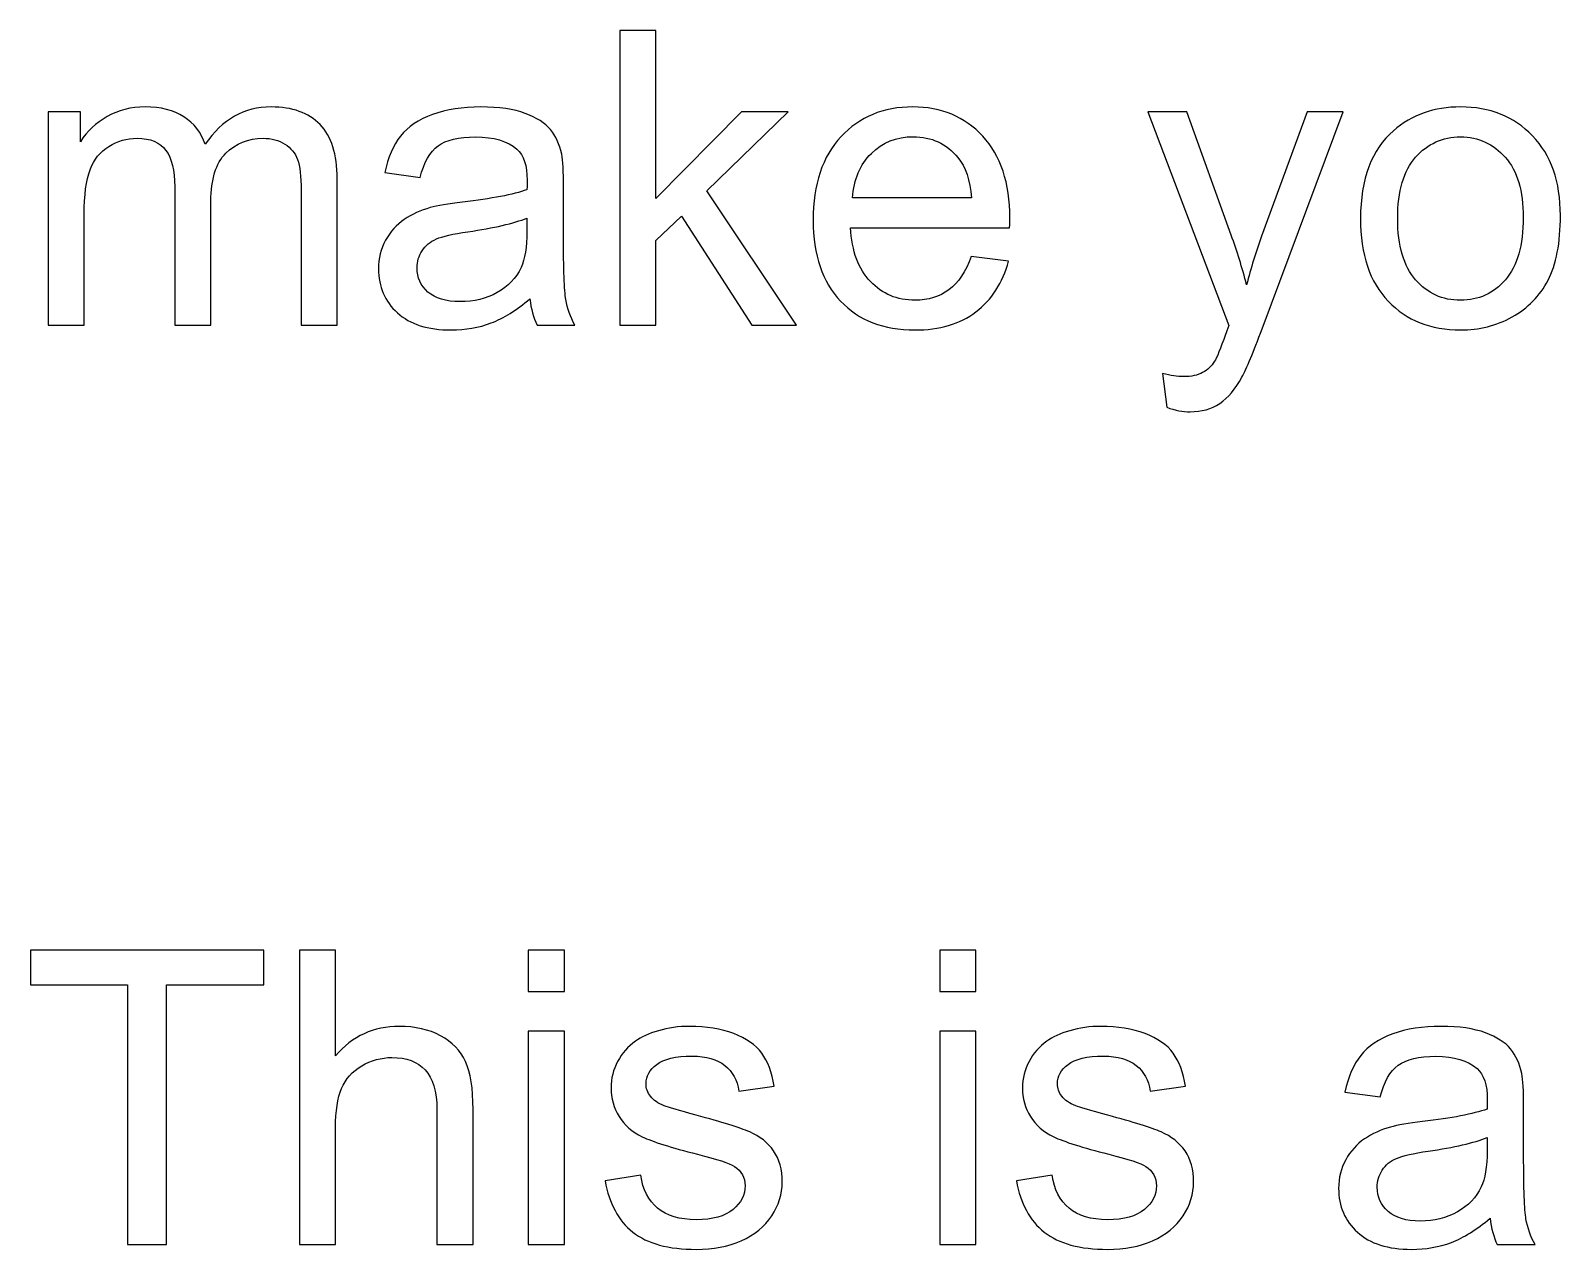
# Model space of a CAD drawing. Header units: centimetres. Extents: x -24.8 to 34.2, y -10 to 25.5.
# Drawn here: x -4.407 to -1.258, y 3.09 to 5.597 of the extents above; entities that cross this region are included whole.
import ezdxf

# ---------------------------------------------------------------- set-up
doc = ezdxf.new("R2010")
doc.units = ezdxf.units.CM
doc.header["$MEASUREMENT"] = 0
doc.layers.add('Layer 1', color=7, linetype='Continuous')

msp = doc.modelspace()

# ---------------------------------------------------------------- linework, layer by layer
at = {"layer": 'Layer 1', "color": 250}
for points, knots in [([(-3.19425, 4.99119), (-3.19425, 4.99119), (-3.19425, 5.59726), (-3.19425, 5.59726), (-3.19425, 5.59726), (-3.19425, 5.59726), (-3.11974, 5.59726), (-3.11974, 5.59726), (-3.11974, 5.59726), (-3.11974, 5.59726), (-3.11974, 5.25168), (-3.11974, 5.25168), (-3.11974, 5.25168), (-3.11974, 5.25168), (-2.94364, 5.43018), (-2.94364, 5.43018), (-2.94364, 5.43018), (-2.94364, 5.43018), (-2.8474, 5.43018), (-2.8474, 5.43018), (-2.8474, 5.43018), (-2.8474, 5.43018), (-3.01518, 5.26734), (-3.01518, 5.26734), (-3.01518, 5.26734), (-3.01518, 5.26734), (-2.83033, 4.99119), (-2.83033, 4.99119), (-2.83033, 4.99119), (-2.83033, 4.99119), (-2.92219, 4.99119), (-2.92219, 4.99119), (-2.92219, 4.99119), (-2.92219, 4.99119), (-3.06725, 5.2157), (-3.06725, 5.2157), (-3.06725, 5.2157), (-3.06725, 5.2157), (-3.11974, 5.16518), (-3.11974, 5.16518), (-3.11974, 5.16518), (-3.11974, 5.16518), (-3.11974, 4.99119), (-3.11974, 4.99119), (-3.11974, 4.99119), (-3.11974, 4.99119), (-3.19425, 4.99119), (-3.19425, 4.99119)], [0, 0, 0, 0, 0.0833333, 0.0833333, 0.0833333, 0.0833333, 0.1666667, 0.1666667, 0.1666667, 0.1666667, 0.25, 0.25, 0.25, 0.25, 0.3333333, 0.3333333, 0.3333333, 0.3333333, 0.4166667, 0.4166667, 0.4166667, 0.4166667, 0.5, 0.5, 0.5, 0.5, 0.5833333, 0.5833333, 0.5833333, 0.5833333, 0.6666667, 0.6666667, 0.6666667, 0.6666667, 0.75, 0.75, 0.75, 0.75, 0.8333333, 0.8333333, 0.8333333, 0.8333333, 0.9166667, 0.9166667, 0.9166667, 0.9166667, 1, 1, 1, 1]), ([(-4.37068, 4.99119), (-4.37068, 4.99119), (-4.37068, 5.43018), (-4.37068, 5.43018), (-4.37068, 5.43018), (-4.37068, 5.43018), (-4.30422, 5.43018), (-4.30422, 5.43018), (-4.30422, 5.43018), (-4.30422, 5.43018), (-4.30422, 5.36866), (-4.30422, 5.36866), (-4.30422, 5.36866), (-4.29039, 5.39011), (-4.27204, 5.40746), (-4.24918, 5.42045), (-4.24918, 5.42045), (-4.22632, 5.43357), (-4.20022, 5.4402), (-4.17101, 5.4402), (-4.17101, 5.4402), (-4.13855, 5.4402), (-4.11188, 5.43343), (-4.09114, 5.41988), (-4.09114, 5.41988), (-4.07026, 5.40634), (-4.05558, 5.38757), (-4.04712, 5.3633), (-4.04712, 5.3633), (-4.01226, 5.41452), (-3.96711, 5.4402), (-3.91151, 5.4402), (-3.91151, 5.4402), (-3.86791, 5.4402), (-3.83446, 5.42807), (-3.81104, 5.40394), (-3.81104, 5.40394), (-3.78761, 5.37981), (-3.7759, 5.3427), (-3.7759, 5.2926), (-3.7759, 5.2926), (-3.7759, 5.2926), (-3.7759, 4.99119), (-3.7759, 4.99119), (-3.7759, 4.99119), (-3.7759, 4.99119), (-3.84984, 4.99119), (-3.84984, 4.99119), (-3.84984, 4.99119), (-3.84984, 4.99119), (-3.84984, 5.26777), (-3.84984, 5.26777), (-3.84984, 5.26777), (-3.84984, 5.29754), (-3.85224, 5.31899), (-3.85704, 5.33211), (-3.85704, 5.33211), (-3.86198, 5.34509), (-3.87073, 5.35568), (-3.88329, 5.36372), (-3.88329, 5.36372), (-3.89599, 5.37162), (-3.91094, 5.37571), (-3.92802, 5.37571), (-3.92802, 5.37571), (-3.95892, 5.37571), (-3.98446, 5.36541), (-4.00492, 5.34481), (-4.00492, 5.34481), (-4.02524, 5.32435), (-4.03554, 5.29147), (-4.03554, 5.24632), (-4.03554, 5.24632), (-4.03554, 5.24632), (-4.03554, 4.99119), (-4.03554, 4.99119), (-4.03554, 4.99119), (-4.03554, 4.99119), (-4.10991, 4.99119), (-4.10991, 4.99119), (-4.10991, 4.99119), (-4.10991, 4.99119), (-4.10991, 5.27637), (-4.10991, 5.27637), (-4.10991, 5.27637), (-4.10991, 5.30953), (-4.11598, 5.33437), (-4.12811, 5.35088), (-4.12811, 5.35088), (-4.14025, 5.36739), (-4.16, 5.37571), (-4.18766, 5.37571), (-4.18766, 5.37571), (-4.20855, 5.37571), (-4.22788, 5.37021), (-4.24566, 5.35906), (-4.24566, 5.35906), (-4.26344, 5.34806), (-4.27642, 5.33197), (-4.28432, 5.3108), (-4.28432, 5.3108), (-4.29236, 5.2895), (-4.29632, 5.25888), (-4.29632, 5.21894), (-4.29632, 5.21894), (-4.29632, 5.21894), (-4.29632, 4.99119), (-4.29632, 4.99119), (-4.29632, 4.99119), (-4.29632, 4.99119), (-4.37068, 4.99119), (-4.37068, 4.99119)], [0, 0, 0, 0, 0.0357143, 0.0357143, 0.0357143, 0.0357143, 0.0714286, 0.0714286, 0.0714286, 0.0714286, 0.1071429, 0.1071429, 0.1071429, 0.1071429, 0.1428571, 0.1428571, 0.1428571, 0.1428571, 0.1785714, 0.1785714, 0.1785714, 0.1785714, 0.2142857, 0.2142857, 0.2142857, 0.2142857, 0.25, 0.25, 0.25, 0.25, 0.2857143, 0.2857143, 0.2857143, 0.2857143, 0.3214286, 0.3214286, 0.3214286, 0.3214286, 0.3571429, 0.3571429, 0.3571429, 0.3571429, 0.3928571, 0.3928571, 0.3928571, 0.3928571, 0.4285714, 0.4285714, 0.4285714, 0.4285714, 0.4642857, 0.4642857, 0.4642857, 0.4642857, 0.5, 0.5, 0.5, 0.5, 0.5357143, 0.5357143, 0.5357143, 0.5357143, 0.5714286, 0.5714286, 0.5714286, 0.5714286, 0.6071429, 0.6071429, 0.6071429, 0.6071429, 0.6428571, 0.6428571, 0.6428571, 0.6428571, 0.6785714, 0.6785714, 0.6785714, 0.6785714, 0.7142857, 0.7142857, 0.7142857, 0.7142857, 0.75, 0.75, 0.75, 0.75, 0.7857143, 0.7857143, 0.7857143, 0.7857143, 0.8214286, 0.8214286, 0.8214286, 0.8214286, 0.8571429, 0.8571429, 0.8571429, 0.8571429, 0.8928571, 0.8928571, 0.8928571, 0.8928571, 0.9285714, 0.9285714, 0.9285714, 0.9285714, 0.9642857, 0.9642857, 0.9642857, 0.9642857, 1, 1, 1, 1]), ([(-3.37896, 5.04538), (-3.40661, 5.02195), (-3.43314, 5.00544), (-3.45854, 4.99571), (-3.45854, 4.99571), (-3.48408, 4.98611), (-3.51146, 4.98131), (-3.54067, 4.98131), (-3.54067, 4.98131), (-3.58893, 4.98131), (-3.6259, 4.99302), (-3.65186, 5.01659), (-3.65186, 5.01659), (-3.67769, 5.04016), (-3.69067, 5.07035), (-3.69067, 5.1069), (-3.69067, 5.1069), (-3.69067, 5.12849), (-3.68587, 5.1481), (-3.67599, 5.16588), (-3.67599, 5.16588), (-3.66626, 5.18366), (-3.65342, 5.19792), (-3.63761, 5.20864), (-3.63761, 5.20864), (-3.62167, 5.21936), (-3.60389, 5.22755), (-3.58399, 5.23305), (-3.58399, 5.23305), (-3.56946, 5.23686), (-3.54744, 5.24067), (-3.51795, 5.2442), (-3.51795, 5.2442), (-3.45784, 5.2514), (-3.41353, 5.25986), (-3.38517, 5.26988), (-3.38517, 5.26988), (-3.38488, 5.28004), (-3.38474, 5.28653), (-3.38474, 5.28921), (-3.38474, 5.28921), (-3.38474, 5.31955), (-3.3918, 5.341), (-3.40591, 5.35328), (-3.40591, 5.35328), (-3.42482, 5.37021), (-3.45318, 5.37854), (-3.49058, 5.37854), (-3.49058, 5.37854), (-3.52557, 5.37854), (-3.55139, 5.37247), (-3.56819, 5.36019), (-3.56819, 5.36019), (-3.58484, 5.34792), (-3.59711, 5.32619), (-3.60516, 5.295), (-3.60516, 5.295), (-3.60516, 5.295), (-3.67783, 5.30502), (-3.67783, 5.30502), (-3.67783, 5.30502), (-3.6712, 5.33606), (-3.66033, 5.36132), (-3.64523, 5.38037), (-3.64523, 5.38037), (-3.63013, 5.39956), (-3.60812, 5.41438), (-3.57947, 5.42468), (-3.57947, 5.42468), (-3.55083, 5.43498), (-3.51767, 5.4402), (-3.47985, 5.4402), (-3.47985, 5.4402), (-3.44232, 5.4402), (-3.41198, 5.43569), (-3.38855, 5.42694), (-3.38855, 5.42694), (-3.36513, 5.41805), (-3.34791, 5.40704), (-3.33677, 5.39364), (-3.33677, 5.39364), (-3.32576, 5.38023), (-3.31814, 5.36344), (-3.31362, 5.34298), (-3.31362, 5.34298), (-3.31122, 5.33028), (-3.30995, 5.30742), (-3.30995, 5.2744), (-3.30995, 5.2744), (-3.30995, 5.2744), (-3.30995, 5.1752), (-3.30995, 5.1752), (-3.30995, 5.1752), (-3.30995, 5.10591), (-3.3084, 5.06217), (-3.30516, 5.04397), (-3.30516, 5.04397), (-3.30205, 5.02562), (-3.2957, 5.00798), (-3.28639, 4.99119), (-3.28639, 4.99119), (-3.28639, 4.99119), (-3.36414, 4.99119), (-3.36414, 4.99119), (-3.36414, 4.99119), (-3.37176, 5.00657), (-3.37684, 5.02463), (-3.37896, 5.04538)], [0, 0, 0, 0, 0.037037, 0.037037, 0.037037, 0.037037, 0.0740741, 0.0740741, 0.0740741, 0.0740741, 0.1111111, 0.1111111, 0.1111111, 0.1111111, 0.1481481, 0.1481481, 0.1481481, 0.1481481, 0.1851852, 0.1851852, 0.1851852, 0.1851852, 0.2222222, 0.2222222, 0.2222222, 0.2222222, 0.2592593, 0.2592593, 0.2592593, 0.2592593, 0.2962963, 0.2962963, 0.2962963, 0.2962963, 0.3333333, 0.3333333, 0.3333333, 0.3333333, 0.3703704, 0.3703704, 0.3703704, 0.3703704, 0.4074074, 0.4074074, 0.4074074, 0.4074074, 0.4444444, 0.4444444, 0.4444444, 0.4444444, 0.4814815, 0.4814815, 0.4814815, 0.4814815, 0.5185185, 0.5185185, 0.5185185, 0.5185185, 0.5555556, 0.5555556, 0.5555556, 0.5555556, 0.5925926, 0.5925926, 0.5925926, 0.5925926, 0.6296296, 0.6296296, 0.6296296, 0.6296296, 0.6666667, 0.6666667, 0.6666667, 0.6666667, 0.7037037, 0.7037037, 0.7037037, 0.7037037, 0.7407407, 0.7407407, 0.7407407, 0.7407407, 0.7777778, 0.7777778, 0.7777778, 0.7777778, 0.8148148, 0.8148148, 0.8148148, 0.8148148, 0.8518519, 0.8518519, 0.8518519, 0.8518519, 0.8888889, 0.8888889, 0.8888889, 0.8888889, 0.9259259, 0.9259259, 0.9259259, 0.9259259, 0.962963, 0.962963, 0.962963, 0.962963, 1, 1, 1, 1]), ([(-2.47078, 5.13258), (-2.47078, 5.13258), (-2.39387, 5.12313), (-2.39387, 5.12313), (-2.39387, 5.12313), (-2.40601, 5.07811), (-2.42844, 5.04326), (-2.46118, 5.01842), (-2.46118, 5.01842), (-2.49406, 4.99373), (-2.53597, 4.98131), (-2.58691, 4.98131), (-2.58691, 4.98131), (-2.65112, 4.98131), (-2.70206, 5.00107), (-2.73959, 5.04058), (-2.73959, 5.04058), (-2.77727, 5.08009), (-2.79604, 5.13555), (-2.79604, 5.20695), (-2.79604, 5.20695), (-2.79604, 5.28089), (-2.77699, 5.33818), (-2.73903, 5.37896), (-2.73903, 5.37896), (-2.70093, 5.41974), (-2.65168, 5.4402), (-2.591, 5.4402), (-2.591, 5.4402), (-2.5323, 5.4402), (-2.48432, 5.42016), (-2.44721, 5.38023), (-2.44721, 5.38023), (-2.40996, 5.3403), (-2.39133, 5.28399), (-2.39133, 5.2116), (-2.39133, 5.2116), (-2.39133, 5.20709), (-2.39147, 5.20046), (-2.39176, 5.19171), (-2.39176, 5.19171), (-2.39176, 5.19171), (-2.71913, 5.19171), (-2.71913, 5.19171), (-2.71913, 5.19171), (-2.71645, 5.14345), (-2.70276, 5.10648), (-2.67821, 5.08094), (-2.67821, 5.08094), (-2.65366, 5.05525), (-2.62318, 5.04241), (-2.58649, 5.04241), (-2.58649, 5.04241), (-2.55925, 5.04241), (-2.53597, 5.04961), (-2.51664, 5.064), (-2.51664, 5.064), (-2.49731, 5.07825), (-2.48207, 5.10111), (-2.47078, 5.13258)], [0, 0, 0, 0, 0.0666667, 0.0666667, 0.0666667, 0.0666667, 0.1333333, 0.1333333, 0.1333333, 0.1333333, 0.2, 0.2, 0.2, 0.2, 0.2666667, 0.2666667, 0.2666667, 0.2666667, 0.3333333, 0.3333333, 0.3333333, 0.3333333, 0.4, 0.4, 0.4, 0.4, 0.4666667, 0.4666667, 0.4666667, 0.4666667, 0.5333333, 0.5333333, 0.5333333, 0.5333333, 0.6, 0.6, 0.6, 0.6, 0.6666667, 0.6666667, 0.6666667, 0.6666667, 0.7333333, 0.7333333, 0.7333333, 0.7333333, 0.8, 0.8, 0.8, 0.8, 0.8666667, 0.8666667, 0.8666667, 0.8666667, 0.9333333, 0.9333333, 0.9333333, 0.9333333, 1, 1, 1, 1]), ([(-2.06848, 4.82214), (-2.06848, 4.82214), (-2.0768, 4.89199), (-2.0768, 4.89199), (-2.0768, 4.89199), (-2.06043, 4.88762), (-2.04632, 4.88536), (-2.03419, 4.88536), (-2.03419, 4.88536), (-2.01768, 4.88536), (-2.00441, 4.88818), (-1.99454, 4.89368), (-1.99454, 4.89368), (-1.98452, 4.89919), (-1.97647, 4.90681), (-1.97012, 4.91683), (-1.97012, 4.91683), (-1.96533, 4.92416), (-1.95785, 4.94265), (-1.9474, 4.97214), (-1.9474, 4.97214), (-1.94599, 4.97637), (-1.94374, 4.9823), (-1.94077, 4.99034), (-1.94077, 4.99034), (-1.94077, 4.99034), (-2.10728, 5.43018), (-2.10728, 5.43018), (-2.10728, 5.43018), (-2.10728, 5.43018), (-2.02713, 5.43018), (-2.02713, 5.43018), (-2.02713, 5.43018), (-2.02713, 5.43018), (-1.93569, 5.17604), (-1.93569, 5.17604), (-1.93569, 5.17604), (-1.92398, 5.14373), (-1.91326, 5.10986), (-1.90394, 5.0743), (-1.90394, 5.0743), (-1.89534, 5.10845), (-1.88518, 5.14175), (-1.87332, 5.17435), (-1.87332, 5.17435), (-1.87332, 5.17435), (-1.77948, 5.43018), (-1.77948, 5.43018), (-1.77948, 5.43018), (-1.77948, 5.43018), (-1.70512, 5.43018), (-1.70512, 5.43018), (-1.70512, 5.43018), (-1.70512, 5.43018), (-1.87205, 4.98371), (-1.87205, 4.98371), (-1.87205, 4.98371), (-1.88997, 4.93545), (-1.90394, 4.90229), (-1.91382, 4.88409), (-1.91382, 4.88409), (-1.92708, 4.85953), (-1.94218, 4.84161), (-1.95926, 4.83018), (-1.95926, 4.83018), (-1.97647, 4.81875), (-1.99679, 4.81297), (-2.0205, 4.81297), (-2.0205, 4.81297), (-2.03489, 4.81297), (-2.05084, 4.81607), (-2.06848, 4.82214)], [0, 0, 0, 0, 0.0555556, 0.0555556, 0.0555556, 0.0555556, 0.1111111, 0.1111111, 0.1111111, 0.1111111, 0.1666667, 0.1666667, 0.1666667, 0.1666667, 0.2222222, 0.2222222, 0.2222222, 0.2222222, 0.2777778, 0.2777778, 0.2777778, 0.2777778, 0.3333333, 0.3333333, 0.3333333, 0.3333333, 0.3888889, 0.3888889, 0.3888889, 0.3888889, 0.4444444, 0.4444444, 0.4444444, 0.4444444, 0.5, 0.5, 0.5, 0.5, 0.5555556, 0.5555556, 0.5555556, 0.5555556, 0.6111111, 0.6111111, 0.6111111, 0.6111111, 0.6666667, 0.6666667, 0.6666667, 0.6666667, 0.7222222, 0.7222222, 0.7222222, 0.7222222, 0.7777778, 0.7777778, 0.7777778, 0.7777778, 0.8333333, 0.8333333, 0.8333333, 0.8333333, 0.8888889, 0.8888889, 0.8888889, 0.8888889, 0.9444444, 0.9444444, 0.9444444, 0.9444444, 1, 1, 1, 1]), ([(-1.66956, 5.21076), (-1.66956, 5.29204), (-1.64698, 5.35229), (-1.60169, 5.39138), (-1.60169, 5.39138), (-1.56401, 5.42383), (-1.51801, 5.4402), (-1.46368, 5.4402), (-1.46368, 5.4402), (-1.40328, 5.4402), (-1.3539, 5.42045), (-1.31566, 5.38079), (-1.31566, 5.38079), (-1.27727, 5.34128), (-1.25822, 5.28667), (-1.25822, 5.21697), (-1.25822, 5.21697), (-1.25822, 5.16038), (-1.26669, 5.11593), (-1.28362, 5.08362), (-1.28362, 5.08362), (-1.30056, 5.05116), (-1.32525, 5.02604), (-1.35756, 5.00812), (-1.35756, 5.00812), (-1.39002, 4.9902), (-1.4253, 4.98131), (-1.46368, 4.98131), (-1.46368, 4.98131), (-1.52506, 4.98131), (-1.57473, 5.00093), (-1.61269, 5.04044), (-1.61269, 5.04044), (-1.65065, 5.07981), (-1.66956, 5.13653), (-1.66956, 5.21076)], [0, 0, 0, 0, 0.1111111, 0.1111111, 0.1111111, 0.1111111, 0.2222222, 0.2222222, 0.2222222, 0.2222222, 0.3333333, 0.3333333, 0.3333333, 0.3333333, 0.4444444, 0.4444444, 0.4444444, 0.4444444, 0.5555556, 0.5555556, 0.5555556, 0.5555556, 0.6666667, 0.6666667, 0.6666667, 0.6666667, 0.7777778, 0.7777778, 0.7777778, 0.7777778, 0.8888889, 0.8888889, 0.8888889, 0.8888889, 1, 1, 1, 1]), ([(-2.71504, 5.25295), (-2.71504, 5.25295), (-2.46993, 5.25295), (-2.46993, 5.25295), (-2.46993, 5.25295), (-2.47318, 5.28978), (-2.48263, 5.31758), (-2.49801, 5.33592), (-2.49801, 5.33592), (-2.52172, 5.36457), (-2.55248, 5.37896), (-2.59016, 5.37896), (-2.59016, 5.37896), (-2.6243, 5.37896), (-2.65309, 5.36753), (-2.67637, 5.34467), (-2.67637, 5.34467), (-2.69966, 5.32181), (-2.7125, 5.29119), (-2.71504, 5.25295)], [0, 0, 0, 0, 0.2, 0.2, 0.2, 0.2, 0.4, 0.4, 0.4, 0.4, 0.6, 0.6, 0.6, 0.6, 0.8, 0.8, 0.8, 0.8, 1, 1, 1, 1]), ([(-1.59308, 5.21076), (-1.59308, 5.15445), (-1.5808, 5.1124), (-1.55625, 5.08446), (-1.55625, 5.08446), (-1.53169, 5.05638), (-1.50079, 5.04241), (-1.46368, 5.04241), (-1.46368, 5.04241), (-1.42671, 5.04241), (-1.39595, 5.05652), (-1.37139, 5.0846), (-1.37139, 5.0846), (-1.34698, 5.11269), (-1.33471, 5.15558), (-1.33471, 5.21316), (-1.33471, 5.21316), (-1.33471, 5.26748), (-1.34698, 5.30869), (-1.37168, 5.33663), (-1.37168, 5.33663), (-1.39637, 5.36457), (-1.42699, 5.37854), (-1.46368, 5.37854), (-1.46368, 5.37854), (-1.50079, 5.37854), (-1.53169, 5.36457), (-1.55625, 5.33677), (-1.55625, 5.33677), (-1.5808, 5.30897), (-1.59308, 5.26692), (-1.59308, 5.21076)], [0, 0, 0, 0, 0.125, 0.125, 0.125, 0.125, 0.25, 0.25, 0.25, 0.25, 0.375, 0.375, 0.375, 0.375, 0.5, 0.5, 0.5, 0.5, 0.625, 0.625, 0.625, 0.625, 0.75, 0.75, 0.75, 0.75, 0.875, 0.875, 0.875, 0.875, 1, 1, 1, 1]), ([(-3.38517, 5.2116), (-3.41226, 5.20046), (-3.45276, 5.19114), (-3.50666, 5.18338), (-3.50666, 5.18338), (-3.53728, 5.17901), (-3.55901, 5.17407), (-3.57157, 5.16857), (-3.57157, 5.16857), (-3.58427, 5.16306), (-3.59415, 5.15502), (-3.60092, 5.14429), (-3.60092, 5.14429), (-3.60784, 5.13371), (-3.61137, 5.122), (-3.61137, 5.10902), (-3.61137, 5.10902), (-3.61137, 5.08912), (-3.60375, 5.07261), (-3.58879, 5.05935), (-3.58879, 5.05935), (-3.57383, 5.04622), (-3.55182, 5.03959), (-3.52289, 5.03959), (-3.52289, 5.03959), (-3.49424, 5.03959), (-3.4687, 5.0458), (-3.44641, 5.05836), (-3.44641, 5.05836), (-3.42411, 5.07092), (-3.4076, 5.08813), (-3.39716, 5.10986), (-3.39716, 5.10986), (-3.38912, 5.12666), (-3.38517, 5.15149), (-3.38517, 5.18423), (-3.38517, 5.18423), (-3.38517, 5.18423), (-3.38517, 5.2116), (-3.38517, 5.2116)], [0, 0, 0, 0, 0.1, 0.1, 0.1, 0.1, 0.2, 0.2, 0.2, 0.2, 0.3, 0.3, 0.3, 0.3, 0.4, 0.4, 0.4, 0.4, 0.5, 0.5, 0.5, 0.5, 0.6, 0.6, 0.6, 0.6, 0.7, 0.7, 0.7, 0.7, 0.8, 0.8, 0.8, 0.8, 0.9, 0.9, 0.9, 0.9, 1, 1, 1, 1]), ([(-4.20699, 3.09947), (-4.20699, 3.09947), (-4.20699, 3.63399), (-4.20699, 3.63399), (-4.20699, 3.63399), (-4.20699, 3.63399), (-4.40666, 3.63399), (-4.40666, 3.63399), (-4.40666, 3.63399), (-4.40666, 3.63399), (-4.40666, 3.70554), (-4.40666, 3.70554), (-4.40666, 3.70554), (-4.40666, 3.70554), (-3.92633, 3.70554), (-3.92633, 3.70554), (-3.92633, 3.70554), (-3.92633, 3.70554), (-3.92633, 3.63399), (-3.92633, 3.63399), (-3.92633, 3.63399), (-3.92633, 3.63399), (-4.12684, 3.63399), (-4.12684, 3.63399), (-4.12684, 3.63399), (-4.12684, 3.63399), (-4.12684, 3.09947), (-4.12684, 3.09947), (-4.12684, 3.09947), (-4.12684, 3.09947), (-4.20699, 3.09947), (-4.20699, 3.09947)], [0, 0, 0, 0, 0.125, 0.125, 0.125, 0.125, 0.25, 0.25, 0.25, 0.25, 0.375, 0.375, 0.375, 0.375, 0.5, 0.5, 0.5, 0.5, 0.625, 0.625, 0.625, 0.625, 0.75, 0.75, 0.75, 0.75, 0.875, 0.875, 0.875, 0.875, 1, 1, 1, 1]), ([(-3.85351, 3.09947), (-3.85351, 3.09947), (-3.85351, 3.70554), (-3.85351, 3.70554), (-3.85351, 3.70554), (-3.85351, 3.70554), (-3.77915, 3.70554), (-3.77915, 3.70554), (-3.77915, 3.70554), (-3.77915, 3.70554), (-3.77915, 3.48809), (-3.77915, 3.48809), (-3.77915, 3.48809), (-3.74443, 3.5283), (-3.70055, 3.54848), (-3.64763, 3.54848), (-3.64763, 3.54848), (-3.61518, 3.54848), (-3.58695, 3.54199), (-3.56296, 3.52915), (-3.56296, 3.52915), (-3.53898, 3.51645), (-3.52176, 3.49867), (-3.51146, 3.47609), (-3.51146, 3.47609), (-3.50116, 3.45352), (-3.49594, 3.42064), (-3.49594, 3.37774), (-3.49594, 3.37774), (-3.49594, 3.37774), (-3.49594, 3.09947), (-3.49594, 3.09947), (-3.49594, 3.09947), (-3.49594, 3.09947), (-3.57044, 3.09947), (-3.57044, 3.09947), (-3.57044, 3.09947), (-3.57044, 3.09947), (-3.57044, 3.37774), (-3.57044, 3.37774), (-3.57044, 3.37774), (-3.57044, 3.41485), (-3.57849, 3.44194), (-3.59457, 3.45888), (-3.59457, 3.45888), (-3.61066, 3.47581), (-3.63352, 3.48442), (-3.66301, 3.48442), (-3.66301, 3.48442), (-3.68503, 3.48442), (-3.70577, 3.47863), (-3.72524, 3.4672), (-3.72524, 3.4672), (-3.74471, 3.45577), (-3.75854, 3.44025), (-3.76673, 3.42064), (-3.76673, 3.42064), (-3.77505, 3.40116), (-3.77915, 3.37407), (-3.77915, 3.33964), (-3.77915, 3.33964), (-3.77915, 3.33964), (-3.77915, 3.09947), (-3.77915, 3.09947), (-3.77915, 3.09947), (-3.77915, 3.09947), (-3.85351, 3.09947), (-3.85351, 3.09947)], [0, 0, 0, 0, 0.0588235, 0.0588235, 0.0588235, 0.0588235, 0.1176471, 0.1176471, 0.1176471, 0.1176471, 0.1764706, 0.1764706, 0.1764706, 0.1764706, 0.2352941, 0.2352941, 0.2352941, 0.2352941, 0.2941176, 0.2941176, 0.2941176, 0.2941176, 0.3529412, 0.3529412, 0.3529412, 0.3529412, 0.4117647, 0.4117647, 0.4117647, 0.4117647, 0.4705882, 0.4705882, 0.4705882, 0.4705882, 0.5294118, 0.5294118, 0.5294118, 0.5294118, 0.5882353, 0.5882353, 0.5882353, 0.5882353, 0.6470588, 0.6470588, 0.6470588, 0.6470588, 0.7058824, 0.7058824, 0.7058824, 0.7058824, 0.7647059, 0.7647059, 0.7647059, 0.7647059, 0.8235294, 0.8235294, 0.8235294, 0.8235294, 0.8823529, 0.8823529, 0.8823529, 0.8823529, 0.9411765, 0.9411765, 0.9411765, 0.9411765, 1, 1, 1, 1]), ([(-3.38235, 3.61988), (-3.38235, 3.61988), (-3.38235, 3.70554), (-3.38235, 3.70554), (-3.38235, 3.70554), (-3.38235, 3.70554), (-3.30784, 3.70554), (-3.30784, 3.70554), (-3.30784, 3.70554), (-3.30784, 3.70554), (-3.30784, 3.61988), (-3.30784, 3.61988), (-3.30784, 3.61988), (-3.30784, 3.61988), (-3.38235, 3.61988), (-3.38235, 3.61988)], [0, 0, 0, 0, 0.25, 0.25, 0.25, 0.25, 0.5, 0.5, 0.5, 0.5, 0.75, 0.75, 0.75, 0.75, 1, 1, 1, 1]), ([(-2.53569, 3.61988), (-2.53569, 3.61988), (-2.53569, 3.70554), (-2.53569, 3.70554), (-2.53569, 3.70554), (-2.53569, 3.70554), (-2.46118, 3.70554), (-2.46118, 3.70554), (-2.46118, 3.70554), (-2.46118, 3.70554), (-2.46118, 3.61988), (-2.46118, 3.61988), (-2.46118, 3.61988), (-2.46118, 3.61988), (-2.53569, 3.61988), (-2.53569, 3.61988)], [0, 0, 0, 0, 0.25, 0.25, 0.25, 0.25, 0.5, 0.5, 0.5, 0.5, 0.75, 0.75, 0.75, 0.75, 1, 1, 1, 1]), ([(-3.38235, 3.09947), (-3.38235, 3.09947), (-3.38235, 3.53846), (-3.38235, 3.53846), (-3.38235, 3.53846), (-3.38235, 3.53846), (-3.30784, 3.53846), (-3.30784, 3.53846), (-3.30784, 3.53846), (-3.30784, 3.53846), (-3.30784, 3.09947), (-3.30784, 3.09947), (-3.30784, 3.09947), (-3.30784, 3.09947), (-3.38235, 3.09947), (-3.38235, 3.09947)], [0, 0, 0, 0, 0.25, 0.25, 0.25, 0.25, 0.5, 0.5, 0.5, 0.5, 0.75, 0.75, 0.75, 0.75, 1, 1, 1, 1]), ([(-3.2243, 3.23056), (-3.2243, 3.23056), (-3.15079, 3.24213), (-3.15079, 3.24213), (-3.15079, 3.24213), (-3.14669, 3.21264), (-3.13512, 3.19006), (-3.11621, 3.17426), (-3.11621, 3.17426), (-3.09745, 3.1586), (-3.07106, 3.15069), (-3.03705, 3.15069), (-3.03705, 3.15069), (-3.0029, 3.15069), (-2.9775, 3.15775), (-2.96099, 3.17158), (-2.96099, 3.17158), (-2.94448, 3.18555), (-2.93616, 3.20192), (-2.93616, 3.22054), (-2.93616, 3.22054), (-2.93616, 3.23748), (-2.9435, 3.2506), (-2.95817, 3.26034), (-2.95817, 3.26034), (-2.96833, 3.26697), (-2.99373, 3.27529), (-3.03423, 3.28545), (-3.03423, 3.28545), (-3.0887, 3.29928), (-3.12666, 3.31114), (-3.14768, 3.32129), (-3.14768, 3.32129), (-3.16871, 3.33131), (-3.18479, 3.34528), (-3.19566, 3.36306), (-3.19566, 3.36306), (-3.20652, 3.38084), (-3.21203, 3.40046), (-3.21203, 3.42191), (-3.21203, 3.42191), (-3.21203, 3.44152), (-3.20751, 3.45958), (-3.19848, 3.47623), (-3.19848, 3.47623), (-3.18959, 3.49303), (-3.17732, 3.50685), (-3.16193, 3.51786), (-3.16193, 3.51786), (-3.15036, 3.52633), (-3.13456, 3.53367), (-3.11466, 3.53959), (-3.11466, 3.53959), (-3.09462, 3.54552), (-3.07318, 3.54848), (-3.05032, 3.54848), (-3.05032, 3.54848), (-3.01589, 3.54848), (-2.98569, 3.5434), (-2.95958, 3.53352), (-2.95958, 3.53352), (-2.93348, 3.52365), (-2.91429, 3.51024), (-2.90187, 3.49331), (-2.90187, 3.49331), (-2.88945, 3.47623), (-2.88098, 3.45366), (-2.87633, 3.42529), (-2.87633, 3.42529), (-2.87633, 3.42529), (-2.949, 3.41527), (-2.949, 3.41527), (-2.949, 3.41527), (-2.95239, 3.43785), (-2.96198, 3.45549), (-2.97779, 3.46819), (-2.97779, 3.46819), (-2.99359, 3.48089), (-3.01603, 3.48724), (-3.04495, 3.48724), (-3.04495, 3.48724), (-3.0791, 3.48724), (-3.10351, 3.4816), (-3.11805, 3.47031), (-3.11805, 3.47031), (-3.13272, 3.45902), (-3.14006, 3.44575), (-3.14006, 3.43066), (-3.14006, 3.43066), (-3.14006, 3.42092), (-3.13696, 3.41231), (-3.13089, 3.40455), (-3.13089, 3.40455), (-3.12482, 3.39651), (-3.11537, 3.39002), (-3.10239, 3.38465), (-3.10239, 3.38465), (-3.09491, 3.38197), (-3.07303, 3.37562), (-3.03663, 3.36574), (-3.03663, 3.36574), (-2.98399, 3.35163), (-2.94731, 3.3402), (-2.92656, 3.33117), (-2.92656, 3.33117), (-2.90568, 3.32228), (-2.88931, 3.30916), (-2.87746, 3.29209), (-2.87746, 3.29209), (-2.8656, 3.27501), (-2.85968, 3.25384), (-2.85968, 3.22844), (-2.85968, 3.22844), (-2.85968, 3.20361), (-2.86701, 3.18033), (-2.88141, 3.15831), (-2.88141, 3.15831), (-2.89594, 3.13644), (-2.91683, 3.11951), (-2.94406, 3.10751), (-2.94406, 3.10751), (-2.97129, 3.09552), (-3.0022, 3.08959), (-3.03663, 3.08959), (-3.03663, 3.08959), (-3.09378, 3.08959), (-3.13724, 3.10145), (-3.16716, 3.12515), (-3.16716, 3.12515), (-3.19707, 3.14886), (-3.21612, 3.18399), (-3.2243, 3.23056)], [0, 0, 0, 0, 0.030303, 0.030303, 0.030303, 0.030303, 0.0606061, 0.0606061, 0.0606061, 0.0606061, 0.0909091, 0.0909091, 0.0909091, 0.0909091, 0.1212121, 0.1212121, 0.1212121, 0.1212121, 0.1515152, 0.1515152, 0.1515152, 0.1515152, 0.1818182, 0.1818182, 0.1818182, 0.1818182, 0.2121212, 0.2121212, 0.2121212, 0.2121212, 0.2424242, 0.2424242, 0.2424242, 0.2424242, 0.2727273, 0.2727273, 0.2727273, 0.2727273, 0.3030303, 0.3030303, 0.3030303, 0.3030303, 0.3333333, 0.3333333, 0.3333333, 0.3333333, 0.3636364, 0.3636364, 0.3636364, 0.3636364, 0.3939394, 0.3939394, 0.3939394, 0.3939394, 0.4242424, 0.4242424, 0.4242424, 0.4242424, 0.4545455, 0.4545455, 0.4545455, 0.4545455, 0.4848485, 0.4848485, 0.4848485, 0.4848485, 0.5151515, 0.5151515, 0.5151515, 0.5151515, 0.5454545, 0.5454545, 0.5454545, 0.5454545, 0.5757576, 0.5757576, 0.5757576, 0.5757576, 0.6060606, 0.6060606, 0.6060606, 0.6060606, 0.6363636, 0.6363636, 0.6363636, 0.6363636, 0.6666667, 0.6666667, 0.6666667, 0.6666667, 0.6969697, 0.6969697, 0.6969697, 0.6969697, 0.7272727, 0.7272727, 0.7272727, 0.7272727, 0.7575758, 0.7575758, 0.7575758, 0.7575758, 0.7878788, 0.7878788, 0.7878788, 0.7878788, 0.8181818, 0.8181818, 0.8181818, 0.8181818, 0.8484848, 0.8484848, 0.8484848, 0.8484848, 0.8787879, 0.8787879, 0.8787879, 0.8787879, 0.9090909, 0.9090909, 0.9090909, 0.9090909, 0.9393939, 0.9393939, 0.9393939, 0.9393939, 0.969697, 0.969697, 0.969697, 0.969697, 1, 1, 1, 1]), ([(-2.53569, 3.09947), (-2.53569, 3.09947), (-2.53569, 3.53846), (-2.53569, 3.53846), (-2.53569, 3.53846), (-2.53569, 3.53846), (-2.46118, 3.53846), (-2.46118, 3.53846), (-2.46118, 3.53846), (-2.46118, 3.53846), (-2.46118, 3.09947), (-2.46118, 3.09947), (-2.46118, 3.09947), (-2.46118, 3.09947), (-2.53569, 3.09947), (-2.53569, 3.09947)], [0, 0, 0, 0, 0.25, 0.25, 0.25, 0.25, 0.5, 0.5, 0.5, 0.5, 0.75, 0.75, 0.75, 0.75, 1, 1, 1, 1]), ([(-2.37764, 3.23056), (-2.37764, 3.23056), (-2.30413, 3.24213), (-2.30413, 3.24213), (-2.30413, 3.24213), (-2.30003, 3.21264), (-2.28846, 3.19006), (-2.26955, 3.17426), (-2.26955, 3.17426), (-2.25079, 3.1586), (-2.2244, 3.15069), (-2.19039, 3.15069), (-2.19039, 3.15069), (-2.15624, 3.15069), (-2.13084, 3.15775), (-2.11433, 3.17158), (-2.11433, 3.17158), (-2.09782, 3.18555), (-2.0895, 3.20192), (-2.0895, 3.22054), (-2.0895, 3.22054), (-2.0895, 3.23748), (-2.09684, 3.2506), (-2.11151, 3.26034), (-2.11151, 3.26034), (-2.12167, 3.26697), (-2.14707, 3.27529), (-2.18757, 3.28545), (-2.18757, 3.28545), (-2.24204, 3.29928), (-2.28, 3.31114), (-2.30102, 3.32129), (-2.30102, 3.32129), (-2.32205, 3.33131), (-2.33813, 3.34528), (-2.349, 3.36306), (-2.349, 3.36306), (-2.35986, 3.38084), (-2.36537, 3.40046), (-2.36537, 3.42191), (-2.36537, 3.42191), (-2.36537, 3.44152), (-2.36085, 3.45958), (-2.35182, 3.47623), (-2.35182, 3.47623), (-2.34293, 3.49303), (-2.33066, 3.50685), (-2.31527, 3.51786), (-2.31527, 3.51786), (-2.3037, 3.52633), (-2.2879, 3.53367), (-2.268, 3.53959), (-2.268, 3.53959), (-2.24796, 3.54552), (-2.22652, 3.54848), (-2.20366, 3.54848), (-2.20366, 3.54848), (-2.16923, 3.54848), (-2.13903, 3.5434), (-2.11292, 3.53352), (-2.11292, 3.53352), (-2.08682, 3.52365), (-2.06763, 3.51024), (-2.05521, 3.49331), (-2.05521, 3.49331), (-2.04279, 3.47623), (-2.03432, 3.45366), (-2.02967, 3.42529), (-2.02967, 3.42529), (-2.02967, 3.42529), (-2.10234, 3.41527), (-2.10234, 3.41527), (-2.10234, 3.41527), (-2.10573, 3.43785), (-2.11532, 3.45549), (-2.13113, 3.46819), (-2.13113, 3.46819), (-2.14693, 3.48089), (-2.16937, 3.48724), (-2.19829, 3.48724), (-2.19829, 3.48724), (-2.23244, 3.48724), (-2.25685, 3.4816), (-2.27139, 3.47031), (-2.27139, 3.47031), (-2.28606, 3.45902), (-2.2934, 3.44575), (-2.2934, 3.43066), (-2.2934, 3.43066), (-2.2934, 3.42092), (-2.2903, 3.41231), (-2.28423, 3.40455), (-2.28423, 3.40455), (-2.27816, 3.39651), (-2.26871, 3.39002), (-2.25573, 3.38465), (-2.25573, 3.38465), (-2.24825, 3.38197), (-2.22637, 3.37562), (-2.18997, 3.36574), (-2.18997, 3.36574), (-2.13733, 3.35163), (-2.10065, 3.3402), (-2.0799, 3.33117), (-2.0799, 3.33117), (-2.05902, 3.32228), (-2.04265, 3.30916), (-2.0308, 3.29209), (-2.0308, 3.29209), (-2.01894, 3.27501), (-2.01302, 3.25384), (-2.01302, 3.22844), (-2.01302, 3.22844), (-2.01302, 3.20361), (-2.02035, 3.18033), (-2.03475, 3.15831), (-2.03475, 3.15831), (-2.04928, 3.13644), (-2.07017, 3.11951), (-2.0974, 3.10751), (-2.0974, 3.10751), (-2.12463, 3.09552), (-2.15554, 3.08959), (-2.18997, 3.08959), (-2.18997, 3.08959), (-2.24712, 3.08959), (-2.29058, 3.10145), (-2.3205, 3.12515), (-2.3205, 3.12515), (-2.35041, 3.14886), (-2.36946, 3.18399), (-2.37764, 3.23056)], [0, 0, 0, 0, 0.030303, 0.030303, 0.030303, 0.030303, 0.0606061, 0.0606061, 0.0606061, 0.0606061, 0.0909091, 0.0909091, 0.0909091, 0.0909091, 0.1212121, 0.1212121, 0.1212121, 0.1212121, 0.1515152, 0.1515152, 0.1515152, 0.1515152, 0.1818182, 0.1818182, 0.1818182, 0.1818182, 0.2121212, 0.2121212, 0.2121212, 0.2121212, 0.2424242, 0.2424242, 0.2424242, 0.2424242, 0.2727273, 0.2727273, 0.2727273, 0.2727273, 0.3030303, 0.3030303, 0.3030303, 0.3030303, 0.3333333, 0.3333333, 0.3333333, 0.3333333, 0.3636364, 0.3636364, 0.3636364, 0.3636364, 0.3939394, 0.3939394, 0.3939394, 0.3939394, 0.4242424, 0.4242424, 0.4242424, 0.4242424, 0.4545455, 0.4545455, 0.4545455, 0.4545455, 0.4848485, 0.4848485, 0.4848485, 0.4848485, 0.5151515, 0.5151515, 0.5151515, 0.5151515, 0.5454545, 0.5454545, 0.5454545, 0.5454545, 0.5757576, 0.5757576, 0.5757576, 0.5757576, 0.6060606, 0.6060606, 0.6060606, 0.6060606, 0.6363636, 0.6363636, 0.6363636, 0.6363636, 0.6666667, 0.6666667, 0.6666667, 0.6666667, 0.6969697, 0.6969697, 0.6969697, 0.6969697, 0.7272727, 0.7272727, 0.7272727, 0.7272727, 0.7575758, 0.7575758, 0.7575758, 0.7575758, 0.7878788, 0.7878788, 0.7878788, 0.7878788, 0.8181818, 0.8181818, 0.8181818, 0.8181818, 0.8484848, 0.8484848, 0.8484848, 0.8484848, 0.8787879, 0.8787879, 0.8787879, 0.8787879, 0.9090909, 0.9090909, 0.9090909, 0.9090909, 0.9393939, 0.9393939, 0.9393939, 0.9393939, 0.969697, 0.969697, 0.969697, 0.969697, 1, 1, 1, 1]), ([(-1.40286, 3.15366), (-1.43051, 3.13023), (-1.45704, 3.11372), (-1.48244, 3.10399), (-1.48244, 3.10399), (-1.50798, 3.09439), (-1.53536, 3.08959), (-1.56457, 3.08959), (-1.56457, 3.08959), (-1.61283, 3.08959), (-1.6498, 3.1013), (-1.67576, 3.12487), (-1.67576, 3.12487), (-1.70159, 3.14844), (-1.71457, 3.17863), (-1.71457, 3.21518), (-1.71457, 3.21518), (-1.71457, 3.23677), (-1.70977, 3.25638), (-1.69989, 3.27416), (-1.69989, 3.27416), (-1.69016, 3.29194), (-1.67732, 3.3062), (-1.66151, 3.31692), (-1.66151, 3.31692), (-1.64557, 3.32764), (-1.62779, 3.33583), (-1.60789, 3.34133), (-1.60789, 3.34133), (-1.59336, 3.34514), (-1.57134, 3.34895), (-1.54185, 3.35248), (-1.54185, 3.35248), (-1.48174, 3.35968), (-1.43743, 3.36814), (-1.40907, 3.37816), (-1.40907, 3.37816), (-1.40878, 3.38832), (-1.40864, 3.39481), (-1.40864, 3.39749), (-1.40864, 3.39749), (-1.40864, 3.42783), (-1.4157, 3.44928), (-1.42981, 3.46156), (-1.42981, 3.46156), (-1.44872, 3.47849), (-1.47708, 3.48682), (-1.51448, 3.48682), (-1.51448, 3.48682), (-1.54947, 3.48682), (-1.57529, 3.48075), (-1.59209, 3.46847), (-1.59209, 3.46847), (-1.60874, 3.4562), (-1.62101, 3.43447), (-1.62906, 3.40328), (-1.62906, 3.40328), (-1.62906, 3.40328), (-1.70173, 3.4133), (-1.70173, 3.4133), (-1.70173, 3.4133), (-1.6951, 3.44434), (-1.68423, 3.4696), (-1.66913, 3.48865), (-1.66913, 3.48865), (-1.65403, 3.50784), (-1.63202, 3.52266), (-1.60337, 3.53296), (-1.60337, 3.53296), (-1.57473, 3.54326), (-1.54157, 3.54848), (-1.50375, 3.54848), (-1.50375, 3.54848), (-1.46622, 3.54848), (-1.43588, 3.54397), (-1.41245, 3.53522), (-1.41245, 3.53522), (-1.38903, 3.52633), (-1.37181, 3.51532), (-1.36067, 3.50192), (-1.36067, 3.50192), (-1.34966, 3.48851), (-1.34204, 3.47172), (-1.33752, 3.45126), (-1.33752, 3.45126), (-1.33512, 3.43856), (-1.33385, 3.4157), (-1.33385, 3.38268), (-1.33385, 3.38268), (-1.33385, 3.38268), (-1.33385, 3.28348), (-1.33385, 3.28348), (-1.33385, 3.28348), (-1.33385, 3.21419), (-1.3323, 3.17045), (-1.32906, 3.15225), (-1.32906, 3.15225), (-1.32595, 3.1339), (-1.3196, 3.11626), (-1.31029, 3.09947), (-1.31029, 3.09947), (-1.31029, 3.09947), (-1.38804, 3.09947), (-1.38804, 3.09947), (-1.38804, 3.09947), (-1.39566, 3.11485), (-1.40074, 3.13291), (-1.40286, 3.15366)], [0, 0, 0, 0, 0.037037, 0.037037, 0.037037, 0.037037, 0.0740741, 0.0740741, 0.0740741, 0.0740741, 0.1111111, 0.1111111, 0.1111111, 0.1111111, 0.1481481, 0.1481481, 0.1481481, 0.1481481, 0.1851852, 0.1851852, 0.1851852, 0.1851852, 0.2222222, 0.2222222, 0.2222222, 0.2222222, 0.2592593, 0.2592593, 0.2592593, 0.2592593, 0.2962963, 0.2962963, 0.2962963, 0.2962963, 0.3333333, 0.3333333, 0.3333333, 0.3333333, 0.3703704, 0.3703704, 0.3703704, 0.3703704, 0.4074074, 0.4074074, 0.4074074, 0.4074074, 0.4444444, 0.4444444, 0.4444444, 0.4444444, 0.4814815, 0.4814815, 0.4814815, 0.4814815, 0.5185185, 0.5185185, 0.5185185, 0.5185185, 0.5555556, 0.5555556, 0.5555556, 0.5555556, 0.5925926, 0.5925926, 0.5925926, 0.5925926, 0.6296296, 0.6296296, 0.6296296, 0.6296296, 0.6666667, 0.6666667, 0.6666667, 0.6666667, 0.7037037, 0.7037037, 0.7037037, 0.7037037, 0.7407407, 0.7407407, 0.7407407, 0.7407407, 0.7777778, 0.7777778, 0.7777778, 0.7777778, 0.8148148, 0.8148148, 0.8148148, 0.8148148, 0.8518519, 0.8518519, 0.8518519, 0.8518519, 0.8888889, 0.8888889, 0.8888889, 0.8888889, 0.9259259, 0.9259259, 0.9259259, 0.9259259, 0.962963, 0.962963, 0.962963, 0.962963, 1, 1, 1, 1]), ([(-1.40907, 3.31988), (-1.43616, 3.30874), (-1.47666, 3.29942), (-1.53056, 3.29166), (-1.53056, 3.29166), (-1.56118, 3.28729), (-1.58291, 3.28235), (-1.59547, 3.27685), (-1.59547, 3.27685), (-1.60817, 3.27134), (-1.61805, 3.2633), (-1.62482, 3.25257), (-1.62482, 3.25257), (-1.63174, 3.24199), (-1.63527, 3.23028), (-1.63527, 3.2173), (-1.63527, 3.2173), (-1.63527, 3.1974), (-1.62765, 3.18089), (-1.61269, 3.16763), (-1.61269, 3.16763), (-1.59773, 3.1545), (-1.57572, 3.14787), (-1.54679, 3.14787), (-1.54679, 3.14787), (-1.51814, 3.14787), (-1.4926, 3.15408), (-1.47031, 3.16664), (-1.47031, 3.16664), (-1.44801, 3.1792), (-1.4315, 3.19641), (-1.42106, 3.21814), (-1.42106, 3.21814), (-1.41302, 3.23494), (-1.40907, 3.25977), (-1.40907, 3.29251), (-1.40907, 3.29251), (-1.40907, 3.29251), (-1.40907, 3.31988), (-1.40907, 3.31988)], [0, 0, 0, 0, 0.1, 0.1, 0.1, 0.1, 0.2, 0.2, 0.2, 0.2, 0.3, 0.3, 0.3, 0.3, 0.4, 0.4, 0.4, 0.4, 0.5, 0.5, 0.5, 0.5, 0.6, 0.6, 0.6, 0.6, 0.7, 0.7, 0.7, 0.7, 0.8, 0.8, 0.8, 0.8, 0.9, 0.9, 0.9, 0.9, 1, 1, 1, 1])]:
    msp.add_open_spline(points, degree=3, knots=knots, dxfattribs=at)

doc.saveas('drawing.dxf')
